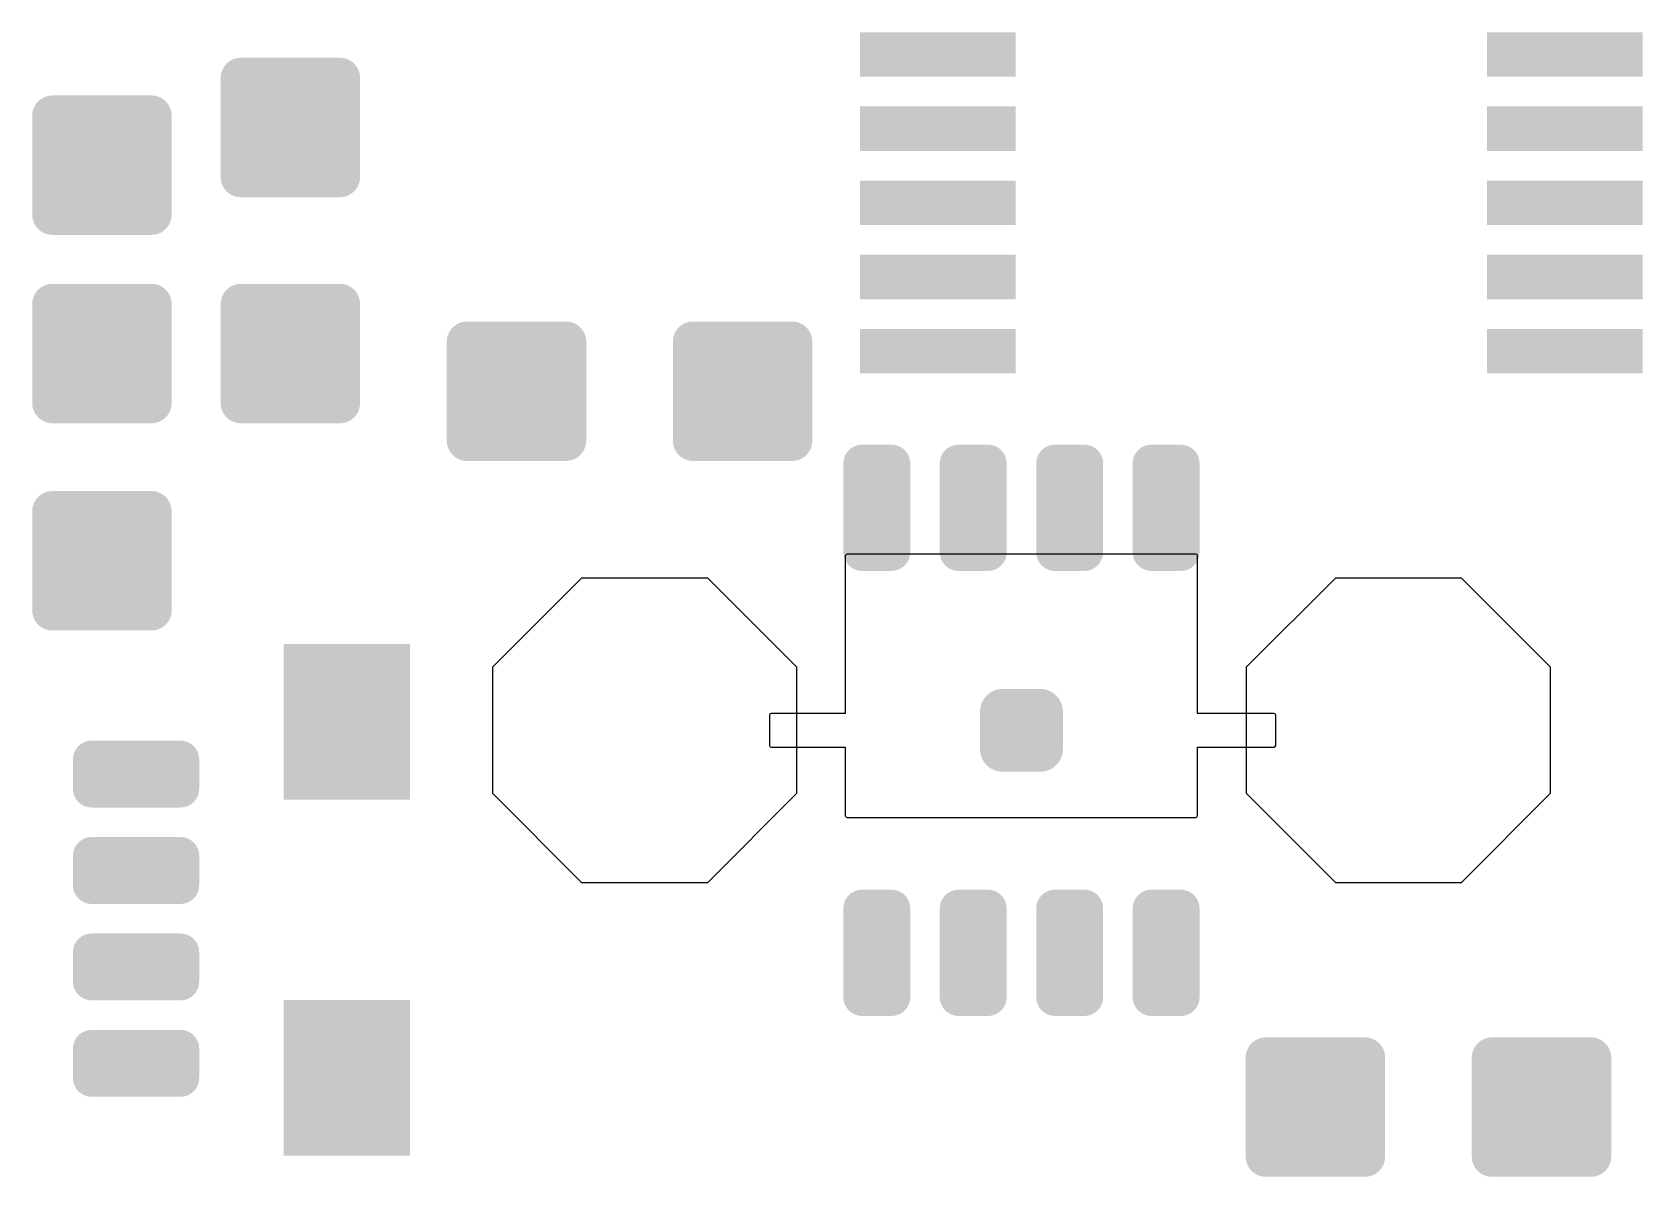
# Model space of a CAD drawing. Extents: x 1.7 to 90.8, y -4.9 to 4.9.
# Drawn here: x 15.79 to 26.64, y -3.01 to 4.71 of the extents above; entities that cross this region are included whole.
import ezdxf

# ---------------------------------------------------------------- set-up
doc = ezdxf.new("R2010")
doc.units = 0
doc.layers.add('16', color=132, linetype='CONTINUOUS')

# ---------------------------------------------------------------- blocks, each defined once
blk = doc.blocks.new('RECT')
blk.add_solid([(-0.5, -0.5), (0.5, -0.5), (-0.5, 0.5), (0.5, 0.5)])

msp = doc.modelspace()

# ---------------------------------------------------------------- linework, layer by layer
at = {"layer": '16'}
for p, q in [((21.2693, 1.1835), (21.266, 1.175)), ((21.266, 1.175), (21.266, 0.1142)), ((21.2695, 1.1836), (21.2693, 1.1835)), ((21.2739, 1.1856), (21.2695, 1.1838)), ((21.2695, 1.1838), (21.2695, 1.1836)), ((21.2782, 1.1876), (21.2739, 1.1856)), ((21.2784, 1.1875), (21.2782, 1.1876)), ((21.2786, 1.1876), (21.2784, 1.1875)), ((23.6286, 1.1876), (21.2786, 1.1876)), ((23.6371, 1.1843), (23.6286, 1.1876)), ((23.6372, 1.1841), (23.6371, 1.1843)), ((23.6374, 1.1841), (23.6372, 1.1841)), ((23.6392, 1.1797), (23.6374, 1.1841)), ((23.6412, 1.1754), (23.6392, 1.1797)), ((23.6411, 1.1752), (23.6412, 1.1754)), ((23.6412, 1.175), (23.6411, 1.1752)), ((23.6412, 0.1142), (23.6412, 1.175)), ((19.4893, 1.0254), (18.8886, 0.4247)), ((20.3387, 1.0254), (19.4893, 1.0254)), ((20.9394, 0.4247), (20.3387, 1.0254)), ((24.5693, 1.0254), (23.9686, 0.4247)), ((25.4187, 1.0254), (24.5693, 1.0254)), ((26.0194, 0.4247), (25.4187, 1.0254)), ((18.8886, 0.4247), (18.8886, -0.4247)), ((20.9394, -0.4247), (20.9394, 0.4247)), ((23.9686, 0.4247), (23.9686, -0.4247)), ((26.0194, -0.4247), (26.0194, 0.4247)), ((20.7587, 0.1101), (20.7554, 0.1016)), ((20.7589, 0.1102), (20.7587, 0.1101)), ((20.7633, 0.1122), (20.7589, 0.1104)), ((20.7589, 0.1104), (20.7589, 0.1102)), ((20.7676, 0.1142), (20.7633, 0.1122)), ((20.7678, 0.1141), (20.7676, 0.1142)), ((20.768, 0.1142), (20.7678, 0.1141)), ((21.266, 0.1142), (20.768, 0.1142)), ((24.1554, 0.1142), (23.6412, 0.1142)), ((24.1639, 0.1109), (24.1554, 0.1142)), ((24.164, 0.1107), (24.1639, 0.1109)), ((24.1642, 0.1107), (24.164, 0.1107)), ((24.166, 0.1063), (24.1642, 0.1107)), ((20.7554, 0.1016), (20.7554, -0.1016)), ((24.168, 0.102), (24.166, 0.1063)), ((24.1679, 0.1018), (24.168, 0.102)), ((24.168, 0.1016), (24.1679, 0.1018)), ((24.168, -0.1016), (24.168, 0.1016)), ((20.7554, -0.1016), (20.7555, -0.1018)), ((20.7555, -0.1018), (20.7554, -0.102)), ((20.7554, -0.102), (20.7574, -0.1063)), ((20.7574, -0.1063), (20.7592, -0.1107)), ((24.1647, -0.1101), (24.168, -0.1016)), ((20.7592, -0.1107), (20.7594, -0.1107)), ((20.7594, -0.1107), (20.7595, -0.1109)), ((20.7595, -0.1109), (20.768, -0.1142)), ((20.768, -0.1142), (21.266, -0.1142)), ((21.266, -0.1142), (21.266, -0.575)), ((23.6412, -0.575), (23.6412, -0.1142)), ((23.6412, -0.1142), (24.1554, -0.1142)), ((24.1554, -0.1142), (24.1556, -0.1141)), ((24.1556, -0.1141), (24.1558, -0.1142)), ((24.1558, -0.1142), (24.1601, -0.1122)), ((24.1601, -0.1122), (24.1645, -0.1104)), ((24.1645, -0.1102), (24.1647, -0.1101)), ((24.1645, -0.1104), (24.1645, -0.1102)), ((18.8886, -0.4247), (19.4893, -1.0254)), ((20.3387, -1.0254), (20.9394, -0.4247)), ((23.9686, -0.4247), (24.5693, -1.0254)), ((25.4187, -1.0254), (26.0194, -0.4247)), ((21.266, -0.575), (21.2661, -0.5752)), ((21.2661, -0.5752), (21.266, -0.5754)), ((21.266, -0.5754), (21.268, -0.5797)), ((21.268, -0.5797), (21.2698, -0.5841)), ((21.2698, -0.5841), (21.27, -0.5841)), ((21.27, -0.5841), (21.2701, -0.5843)), ((21.2701, -0.5843), (21.2786, -0.5876)), ((21.2786, -0.5876), (23.6286, -0.5876)), ((23.6286, -0.5876), (23.6288, -0.5875)), ((23.6288, -0.5875), (23.629, -0.5876)), ((23.629, -0.5876), (23.6333, -0.5856)), ((23.6333, -0.5856), (23.6377, -0.5838)), ((23.6377, -0.5836), (23.6379, -0.5835)), ((23.6377, -0.5838), (23.6377, -0.5836)), ((23.6379, -0.5835), (23.6412, -0.575)), ((19.4893, -1.0254), (20.3387, -1.0254)), ((24.5693, -1.0254), (25.4187, -1.0254))]:
    msp.add_line(p, q, dxfattribs=at)
for points, const_width in [([(17.1923, 3.7303), (17.1923, 4.3977)], 0.2725), ([(17.1923, 4.3977), (17.8597, 4.3977)], 0.2725), ([(17.8597, 4.3977), (17.8597, 3.7303)], 0.2725), ([(17.8597, 4.2481), (17.1923, 4.2481)], 0.2725), ([(16.5897, 4.1437), (15.9223, 4.1437)], 0.2725), ([(15.9223, 3.4763), (15.9223, 4.1437)], 0.2725), ([(16.5897, 4.1437), (16.5897, 3.4763)], 0.2725), ([(16.5897, 3.9941), (15.9223, 3.9941)], 0.2725), ([(17.1923, 3.9892), (17.8597, 3.9892)], 0.2725), ([(15.9223, 3.7352), (16.5897, 3.7352)], 0.2725), ([(17.8597, 3.7303), (17.1923, 3.7303)], 0.2725), ([(16.5897, 3.4763), (15.9223, 3.4763)], 0.2725), ([(16.5897, 2.8737), (15.9223, 2.8737)], 0.2725), ([(15.9223, 2.2063), (15.9223, 2.8737)], 0.2725), ([(16.5897, 2.8737), (16.5897, 2.2063)], 0.2725), ([(17.1923, 2.8737), (17.1923, 2.2063)], 0.2725), ([(17.1923, 2.8737), (17.8597, 2.8737)], 0.2725), ([(17.8597, 2.8737), (17.8597, 2.2063)], 0.2725), ([(16.5897, 2.7241), (15.9223, 2.7241)], 0.2725), ([(17.8597, 2.7241), (17.1923, 2.7241)], 0.2725), ([(19.3837, 2.6197), (18.7163, 2.6197)], 0.2725), ([(18.7163, 1.9523), (18.7163, 2.6197)], 0.2725), ([(19.3837, 2.6197), (19.3837, 1.9523)], 0.2725), ([(20.2403, 2.6197), (20.9077, 2.6197)], 0.2725), ([(20.2403, 1.9523), (20.2403, 2.6197)], 0.2725), ([(20.9077, 2.6197), (20.9077, 1.9523)], 0.2725), ([(19.3837, 2.4701), (18.7163, 2.4701)], 0.2725), ([(20.9077, 2.4701), (20.2403, 2.4701)], 0.2725), ([(15.9223, 2.4652), (16.5897, 2.4652)], 0.2725), ([(17.1923, 2.4652), (17.8597, 2.4652)], 0.2725), ([(16.5897, 2.2063), (15.9223, 2.2063)], 0.2725), ([(17.8597, 2.2063), (17.1923, 2.2063)], 0.2725), ([(18.7163, 2.2112), (19.3837, 2.2112)], 0.2725), ([(20.2403, 2.2112), (20.9077, 2.2112)], 0.2725), ([(19.3837, 1.9523), (18.7163, 1.9523)], 0.2725), ([(20.9077, 1.9523), (20.2403, 1.9523)], 0.2725), ([(21.3794, 1.2008), (21.3794, 1.7992)], 0.2524), ([(21.3794, 1.7992), (21.5778, 1.7992)], 0.2524), ([(21.5778, 1.2008), (21.5778, 1.7992)], 0.2524), ([(22.0294, 1.2008), (22.0294, 1.7992)], 0.2524), ([(22.0294, 1.7992), (22.2278, 1.7992)], 0.2524), ([(22.2278, 1.7992), (22.2278, 1.2008)], 0.2524), ([(22.6794, 1.2008), (22.6794, 1.7992)], 0.2524), ([(22.6794, 1.7992), (22.8778, 1.7992)], 0.2524), ([(22.8778, 1.7992), (22.8778, 1.2008)], 0.2524), ([(23.3294, 1.2008), (23.3294, 1.7992)], 0.2524), ([(23.3294, 1.7992), (23.5278, 1.7992)], 0.2524), ([(23.5278, 1.7992), (23.5278, 1.2008)], 0.2524), ([(21.3794, 1.6804), (21.5778, 1.6804)], 0.2524), ([(22.0294, 1.6804), (22.2278, 1.6804)], 0.2524), ([(22.6794, 1.6804), (22.8778, 1.6804)], 0.2524), ([(23.3294, 1.6804), (23.5278, 1.6804)], 0.2524), ([(15.9223, 0.8093), (15.9223, 1.4767)], 0.2725), ([(15.9223, 1.4767), (16.5897, 1.4767)], 0.2725), ([(16.5897, 1.4767), (16.5897, 0.8093)], 0.2725), ([(21.5778, 1.4406), (21.3794, 1.4406)], 0.2524), ([(22.2278, 1.4406), (22.0294, 1.4406)], 0.2524), ([(22.8778, 1.4406), (22.6794, 1.4406)], 0.2524), ([(23.5278, 1.4406), (23.3294, 1.4406)], 0.2524), ([(15.9223, 1.3271), (16.5897, 1.3271)], 0.2725), ([(21.5778, 1.2008), (21.3794, 1.2008)], 0.2524), ([(22.2278, 1.2008), (22.0294, 1.2008)], 0.2524), ([(22.8778, 1.2008), (22.6794, 1.2008)], 0.2524), ([(23.5278, 1.2008), (23.3294, 1.2008)], 0.2524), ([(16.5897, 1.0682), (15.9223, 1.0682)], 0.2725), ([(15.9223, 0.8093), (16.5897, 0.8093)], 0.2725), ([(22.3278, -0.1258), (22.3278, 0.1258)], 0.3073), ([(22.3278, 0.1258), (22.5794, 0.1258)], 0.3073), ([(22.5794, 0.1258), (22.5794, -0.1258)], 0.3073), ([(22.5794, -0.1258), (22.3278, -0.1258)], 0.3073), ([(16.7852, -0.1958), (16.1868, -0.1958)], 0.2524), ([(16.1868, -0.3942), (16.1868, -0.1958)], 0.2524), ([(16.7852, -0.1958), (16.7852, -0.3942)], 0.2524), ([(16.7852, -0.3942), (16.1868, -0.3942)], 0.2524), ([(16.1868, -0.8458), (16.7852, -0.8458)], 0.2524), ([(16.1868, -1.0442), (16.1868, -0.8458)], 0.2524), ([(16.7852, -0.8458), (16.7852, -1.0442)], 0.2524), ([(16.7852, -1.0442), (16.1868, -1.0442)], 0.2524), ([(21.3794, -1.7992), (21.3794, -1.2008)], 0.2524), ([(21.3794, -1.2008), (21.5778, -1.2008)], 0.2524), ([(21.5778, -1.2008), (21.5778, -1.7992)], 0.2524), ([(22.0294, -1.7992), (22.0294, -1.2008)], 0.2524), ([(22.0294, -1.2008), (22.2278, -1.2008)], 0.2524), ([(22.2278, -1.2008), (22.2278, -1.7992)], 0.2524), ([(22.6794, -1.7992), (22.6794, -1.2008)], 0.2524), ([(22.6794, -1.2008), (22.8778, -1.2008)], 0.2524), ([(22.8778, -1.2008), (22.8778, -1.7992)], 0.2524), ([(23.3294, -1.7992), (23.3294, -1.2008)], 0.2524), ([(23.3294, -1.2008), (23.5278, -1.2008)], 0.2524), ([(23.5278, -1.2008), (23.5278, -1.7992)], 0.2524), ([(21.3794, -1.3196), (21.5778, -1.3196)], 0.2524), ([(22.0294, -1.3196), (22.2278, -1.3196)], 0.2524), ([(22.6794, -1.3196), (22.8778, -1.3196)], 0.2524), ([(23.3294, -1.3196), (23.5278, -1.3196)], 0.2524), ([(16.1868, -1.4958), (16.7852, -1.4958)], 0.2524), ([(16.1868, -1.6942), (16.1868, -1.4958)], 0.2524), ([(16.7852, -1.4958), (16.7852, -1.6942)], 0.2524), ([(21.5778, -1.5594), (21.3794, -1.5594)], 0.2524), ([(22.2278, -1.5594), (22.0294, -1.5594)], 0.2524), ([(22.8778, -1.5594), (22.6794, -1.5594)], 0.2524), ([(23.5278, -1.5594), (23.3294, -1.5594)], 0.2524), ([(16.7852, -1.6942), (16.1868, -1.6942)], 0.2524), ([(21.5778, -1.7992), (21.3794, -1.7992)], 0.2524), ([(22.2278, -1.7992), (22.0294, -1.7992)], 0.2524), ([(22.8778, -1.7992), (22.6794, -1.7992)], 0.2524), ([(23.5278, -1.7992), (23.3294, -1.7992)], 0.2524), ([(16.1868, -2.1458), (16.7852, -2.1458)], 0.2524), ([(16.1868, -2.3442), (16.1868, -2.1458)], 0.2524), ([(16.7852, -2.1458), (16.7852, -2.3442)], 0.2524), ([(24.1011, -2.8737), (24.1011, -2.2063)], 0.2725), ([(24.1011, -2.2063), (24.7685, -2.2063)], 0.2725), ([(24.7685, -2.2063), (24.7685, -2.8737)], 0.2725), ([(25.6251, -2.8737), (25.6251, -2.2063)], 0.2725), ([(25.6251, -2.2063), (26.2925, -2.2063)], 0.2725), ([(26.2925, -2.2063), (26.2925, -2.8737)], 0.2725), ([(16.7852, -2.3442), (16.1868, -2.3442)], 0.2524), ([(24.1011, -2.3559), (24.7685, -2.3559)], 0.2725), ([(25.6251, -2.3559), (26.2925, -2.3559)], 0.2725), ([(24.7685, -2.6148), (24.1011, -2.6148)], 0.2725), ([(26.2925, -2.6148), (25.6251, -2.6148)], 0.2725), ([(24.1011, -2.8737), (24.7685, -2.8737)], 0.2725), ([(25.6251, -2.8737), (26.2925, -2.8737)], 0.2725)]:
    msp.add_lwpolyline(points, dxfattribs=dict(at, const_width=const_width))
for points, const_width in [([(17.2604, 4.3977, 1), (17.1242, 4.3977)], 0.1363), ([(17.1923, 4.4658, 1), (17.1923, 4.3296)], 0.1363), ([(17.9278, 4.3977, 1), (17.7916, 4.3977)], 0.1363), ([(17.8597, 4.3296, 1), (17.8597, 4.4658)], 0.1363), ([(17.1923, 4.3162, 1), (17.1923, 4.18)], 0.1363), ([(17.8597, 4.18, 1), (17.8597, 4.3162)], 0.1363), ([(15.9223, 4.2118, 1), (15.9223, 4.0756)], 0.1363), ([(15.9904, 4.1437, 1), (15.8542, 4.1437)], 0.1363), ([(16.6578, 4.1437, 1), (16.5216, 4.1437)], 0.1363), ([(16.5897, 4.0756, 1), (16.5897, 4.2118)], 0.1363), ([(15.9223, 4.0622, 1), (15.9223, 3.926)], 0.1363), ([(16.5897, 3.926, 1), (16.5897, 4.0622)], 0.1363), ([(17.1923, 4.0573, 1), (17.1923, 3.9211)], 0.1363), ([(17.8597, 3.9211, 1), (17.8597, 4.0573)], 0.1363), ([(15.9223, 3.8033, 1), (15.9223, 3.6671)], 0.1363), ([(16.5897, 3.6671, 1), (16.5897, 3.8033)], 0.1363), ([(17.1923, 3.7984, 1), (17.1923, 3.6622)], 0.1363), ([(17.8597, 3.6622, 1), (17.8597, 3.7984)], 0.1363), ([(17.1242, 3.7303, 1), (17.2604, 3.7303)], 0.1363), ([(17.7916, 3.7303, 1), (17.9278, 3.7303)], 0.1363), ([(15.9223, 3.5444, 1), (15.9223, 3.4082)], 0.1363), ([(16.5897, 3.4082, 1), (16.5897, 3.5444)], 0.1363), ([(15.8542, 3.4763, 1), (15.9904, 3.4763)], 0.1363), ([(16.5216, 3.4763, 1), (16.6578, 3.4763)], 0.1363), ([(15.9223, 2.9418, 1), (15.9223, 2.8056)], 0.1363), ([(15.9904, 2.8737, 1), (15.8542, 2.8737)], 0.1363), ([(16.6578, 2.8737, 1), (16.5216, 2.8737)], 0.1363), ([(16.5897, 2.8056, 1), (16.5897, 2.9418)], 0.1363), ([(17.2604, 2.8737, 1), (17.1242, 2.8737)], 0.1363), ([(17.1923, 2.9418, 1), (17.1923, 2.8056)], 0.1363), ([(17.9278, 2.8737, 1), (17.7916, 2.8737)], 0.1363), ([(17.8597, 2.8056, 1), (17.8597, 2.9418)], 0.1363), ([(15.9223, 2.7922, 1), (15.9223, 2.656)], 0.1363), ([(16.5897, 2.656, 1), (16.5897, 2.7922)], 0.1363), ([(17.1923, 2.7922, 1), (17.1923, 2.656)], 0.1363), ([(17.8597, 2.656, 1), (17.8597, 2.7922)], 0.1363), ([(18.7163, 2.6878, 1), (18.7163, 2.5516)], 0.1363), ([(18.7844, 2.6197, 1), (18.6482, 2.6197)], 0.1363), ([(19.4518, 2.6197, 1), (19.3156, 2.6197)], 0.1363), ([(19.3837, 2.5516, 1), (19.3837, 2.6878)], 0.1363), ([(20.3084, 2.6197, 1), (20.1722, 2.6197)], 0.1363), ([(20.2403, 2.6878, 1), (20.2403, 2.5516)], 0.1363), ([(20.9758, 2.6197, 1), (20.8396, 2.6197)], 0.1363), ([(20.9077, 2.5516, 1), (20.9077, 2.6878)], 0.1363), ([(18.7163, 2.5382, 1), (18.7163, 2.402)], 0.1363), ([(19.3837, 2.402, 1), (19.3837, 2.5382)], 0.1363), ([(20.2403, 2.5382, 1), (20.2403, 2.402)], 0.1363), ([(20.9077, 2.402, 1), (20.9077, 2.5382)], 0.1363), ([(15.9223, 2.5333, 1), (15.9223, 2.3971)], 0.1363), ([(16.5897, 2.3971, 1), (16.5897, 2.5333)], 0.1363), ([(17.1923, 2.5333, 1), (17.1923, 2.3971)], 0.1363), ([(17.8597, 2.3971, 1), (17.8597, 2.5333)], 0.1363), ([(15.9223, 2.2744, 1), (15.9223, 2.1382)], 0.1363), ([(16.5897, 2.1382, 1), (16.5897, 2.2744)], 0.1363), ([(17.1923, 2.2744, 1), (17.1923, 2.1382)], 0.1363), ([(17.8597, 2.1382, 1), (17.8597, 2.2744)], 0.1363), ([(18.7163, 2.2793, 1), (18.7163, 2.1431)], 0.1363), ([(19.3837, 2.1431, 1), (19.3837, 2.2793)], 0.1363), ([(20.2403, 2.2793, 1), (20.2403, 2.1431)], 0.1363), ([(20.9077, 2.1431, 1), (20.9077, 2.2793)], 0.1363), ([(15.8542, 2.2063, 1), (15.9904, 2.2063)], 0.1363), ([(16.5216, 2.2063, 1), (16.6578, 2.2063)], 0.1363), ([(17.1242, 2.2063, 1), (17.2604, 2.2063)], 0.1363), ([(17.7916, 2.2063, 1), (17.9278, 2.2063)], 0.1363), ([(18.7163, 2.0204, 1), (18.7163, 1.8842)], 0.1363), ([(19.3837, 1.8842, 1), (19.3837, 2.0204)], 0.1363), ([(20.2403, 2.0204, 1), (20.2403, 1.8842)], 0.1363), ([(20.9077, 1.8842, 1), (20.9077, 2.0204)], 0.1363), ([(18.6482, 1.9523, 1), (18.7844, 1.9523)], 0.1363), ([(19.3156, 1.9523, 1), (19.4518, 1.9523)], 0.1363), ([(20.1722, 1.9523, 1), (20.3084, 1.9523)], 0.1363), ([(20.8396, 1.9523, 1), (20.9758, 1.9523)], 0.1363), ([(21.4425, 1.7992, 1), (21.3163, 1.7992)], 0.1262), ([(21.3794, 1.8623, 1), (21.3794, 1.7361)], 0.1262), ([(21.6409, 1.7992, 1), (21.5147, 1.7992)], 0.1262), ([(21.5778, 1.7361, 1), (21.5778, 1.8623)], 0.1262), ([(22.0925, 1.7992, 1), (21.9663, 1.7992)], 0.1262), ([(22.0294, 1.8623, 1), (22.0294, 1.7361)], 0.1262), ([(22.2909, 1.7992, 1), (22.1647, 1.7992)], 0.1262), ([(22.2278, 1.7361, 1), (22.2278, 1.8623)], 0.1262), ([(22.7425, 1.7992, 1), (22.6163, 1.7992)], 0.1262), ([(22.6794, 1.8623, 1), (22.6794, 1.7361)], 0.1262), ([(22.9409, 1.7992, 1), (22.8147, 1.7992)], 0.1262), ([(22.8778, 1.7361, 1), (22.8778, 1.8623)], 0.1262), ([(23.3925, 1.7992, 1), (23.2663, 1.7992)], 0.1262), ([(23.3294, 1.8623, 1), (23.3294, 1.7361)], 0.1262), ([(23.5909, 1.7992, 1), (23.4647, 1.7992)], 0.1262), ([(23.5278, 1.7361, 1), (23.5278, 1.8623)], 0.1262), ([(21.3794, 1.7435, 1), (21.3794, 1.6173)], 0.1262), ([(21.5778, 1.6173, 1), (21.5778, 1.7435)], 0.1262), ([(22.0294, 1.7435, 1), (22.0294, 1.6173)], 0.1262), ([(22.2278, 1.6173, 1), (22.2278, 1.7435)], 0.1262), ([(22.6794, 1.7435, 1), (22.6794, 1.6173)], 0.1262), ([(22.8778, 1.6173, 1), (22.8778, 1.7435)], 0.1262), ([(23.3294, 1.7435, 1), (23.3294, 1.6173)], 0.1262), ([(23.5278, 1.6173, 1), (23.5278, 1.7435)], 0.1262), ([(15.9904, 1.4767, 1), (15.8542, 1.4767)], 0.1363), ([(15.9223, 1.5448, 1), (15.9223, 1.4086)], 0.1363), ([(16.6578, 1.4767, 1), (16.5216, 1.4767)], 0.1363), ([(16.5897, 1.4086, 1), (16.5897, 1.5448)], 0.1363), ([(21.3794, 1.5037, 1), (21.3794, 1.3775)], 0.1262), ([(21.5778, 1.3775, 1), (21.5778, 1.5037)], 0.1262), ([(22.0294, 1.5037, 1), (22.0294, 1.3775)], 0.1262), ([(22.2278, 1.3775, 1), (22.2278, 1.5037)], 0.1262), ([(22.6794, 1.5037, 1), (22.6794, 1.3775)], 0.1262), ([(22.8778, 1.3775, 1), (22.8778, 1.5037)], 0.1262), ([(23.3294, 1.5037, 1), (23.3294, 1.3775)], 0.1262), ([(23.5278, 1.3775, 1), (23.5278, 1.5037)], 0.1262), ([(15.9223, 1.3952, 1), (15.9223, 1.259)], 0.1363), ([(16.5897, 1.259, 1), (16.5897, 1.3952)], 0.1363), ([(21.3794, 1.2639, 1), (21.3794, 1.1377)], 0.1262), ([(21.5778, 1.1377, 1), (21.5778, 1.2639)], 0.1262), ([(22.0294, 1.2639, 1), (22.0294, 1.1377)], 0.1262), ([(22.2278, 1.1377, 1), (22.2278, 1.2639)], 0.1262), ([(22.6794, 1.2639, 1), (22.6794, 1.1377)], 0.1262), ([(22.8778, 1.1377, 1), (22.8778, 1.2639)], 0.1262), ([(23.3294, 1.2639, 1), (23.3294, 1.1377)], 0.1262), ([(23.5278, 1.1377, 1), (23.5278, 1.2639)], 0.1262), ([(15.9223, 1.1363, 1), (15.9223, 1.0001)], 0.1363), ([(16.5897, 1.0001, 1), (16.5897, 1.1363)], 0.1363), ([(21.3163, 1.2008, 1), (21.4425, 1.2008)], 0.1262), ([(21.5147, 1.2008, 1), (21.6409, 1.2008)], 0.1262), ([(21.9663, 1.2008, 1), (22.0925, 1.2008)], 0.1262), ([(22.1647, 1.2008, 1), (22.2909, 1.2008)], 0.1262), ([(22.6163, 1.2008, 1), (22.7425, 1.2008)], 0.1262), ([(22.8147, 1.2008, 1), (22.9409, 1.2008)], 0.1262), ([(23.2663, 1.2008, 1), (23.3925, 1.2008)], 0.1262), ([(23.4647, 1.2008, 1), (23.5909, 1.2008)], 0.1262), ([(15.9223, 0.8774, 1), (15.9223, 0.7412)], 0.1363), ([(15.8542, 0.8093, 1), (15.9904, 0.8093)], 0.1363), ([(16.5216, 0.8093, 1), (16.6578, 0.8093)], 0.1363), ([(16.5897, 0.7412, 1), (16.5897, 0.8774)], 0.1363), ([(22.4046, 0.1258, 1), (22.251, 0.1258)], 0.1537), ([(22.3278, 0.2026, 1), (22.3278, 0.049)], 0.1537), ([(22.6562, 0.1258, 1), (22.5026, 0.1258)], 0.1537), ([(22.5794, 0.049, 1), (22.5794, 0.2026)], 0.1537), ([(22.3278, -0.049, 1), (22.3278, -0.2026)], 0.1537), ([(22.5794, -0.2026, 1), (22.5794, -0.049)], 0.1537), ([(16.1868, -0.1327, 1), (16.1868, -0.2589)], 0.1262), ([(16.2499, -0.1958, 1), (16.1237, -0.1958)], 0.1262), ([(16.8483, -0.1958, 1), (16.7221, -0.1958)], 0.1262), ([(16.7852, -0.2589, 1), (16.7852, -0.1327)], 0.1262), ([(22.251, -0.1258, 1), (22.4046, -0.1258)], 0.1537), ([(22.5026, -0.1258, 1), (22.6562, -0.1258)], 0.1537), ([(16.1868, -0.3311, 1), (16.1868, -0.4573)], 0.1262), ([(16.7852, -0.4573, 1), (16.7852, -0.3311)], 0.1262), ([(16.1237, -0.3942, 1), (16.2499, -0.3942)], 0.1262), ([(16.7221, -0.3942, 1), (16.8483, -0.3942)], 0.1262), ([(16.1868, -0.7827, 1), (16.1868, -0.9089)], 0.1262), ([(16.2499, -0.8458, 1), (16.1237, -0.8458)], 0.1262), ([(16.8483, -0.8458, 1), (16.7221, -0.8458)], 0.1262), ([(16.7852, -0.9089, 1), (16.7852, -0.7827)], 0.1262), ([(16.1868, -0.9811, 1), (16.1868, -1.1073)], 0.1262), ([(16.7852, -1.1073, 1), (16.7852, -0.9811)], 0.1262), ([(16.1237, -1.0442, 1), (16.2499, -1.0442)], 0.1262), ([(16.7221, -1.0442, 1), (16.8483, -1.0442)], 0.1262), ([(21.4425, -1.2008, 1), (21.3163, -1.2008)], 0.1262), ([(21.3794, -1.1377, 1), (21.3794, -1.2639)], 0.1262), ([(21.6409, -1.2008, 1), (21.5147, -1.2008)], 0.1262), ([(21.5778, -1.2639, 1), (21.5778, -1.1377)], 0.1262), ([(22.0925, -1.2008, 1), (21.9663, -1.2008)], 0.1262), ([(22.0294, -1.1377, 1), (22.0294, -1.2639)], 0.1262), ([(22.2909, -1.2008, 1), (22.1647, -1.2008)], 0.1262), ([(22.2278, -1.2639, 1), (22.2278, -1.1377)], 0.1262), ([(22.7425, -1.2008, 1), (22.6163, -1.2008)], 0.1262), ([(22.6794, -1.1377, 1), (22.6794, -1.2639)], 0.1262), ([(22.9409, -1.2008, 1), (22.8147, -1.2008)], 0.1262), ([(22.8778, -1.2639, 1), (22.8778, -1.1377)], 0.1262), ([(23.3925, -1.2008, 1), (23.2663, -1.2008)], 0.1262), ([(23.3294, -1.1377, 1), (23.3294, -1.2639)], 0.1262), ([(23.5909, -1.2008, 1), (23.4647, -1.2008)], 0.1262), ([(23.5278, -1.2639, 1), (23.5278, -1.1377)], 0.1262), ([(21.3794, -1.2565, 1), (21.3794, -1.3827)], 0.1262), ([(21.5778, -1.3827, 1), (21.5778, -1.2565)], 0.1262), ([(22.0294, -1.2565, 1), (22.0294, -1.3827)], 0.1262), ([(22.2278, -1.3827, 1), (22.2278, -1.2565)], 0.1262), ([(22.6794, -1.2565, 1), (22.6794, -1.3827)], 0.1262), ([(22.8778, -1.3827, 1), (22.8778, -1.2565)], 0.1262), ([(23.3294, -1.2565, 1), (23.3294, -1.3827)], 0.1262), ([(23.5278, -1.3827, 1), (23.5278, -1.2565)], 0.1262), ([(16.1868, -1.4327, 1), (16.1868, -1.5589)], 0.1262), ([(16.2499, -1.4958, 1), (16.1237, -1.4958)], 0.1262), ([(16.8483, -1.4958, 1), (16.7221, -1.4958)], 0.1262), ([(16.7852, -1.5589, 1), (16.7852, -1.4327)], 0.1262), ([(21.3794, -1.4963, 1), (21.3794, -1.6225)], 0.1262), ([(21.5778, -1.6225, 1), (21.5778, -1.4963)], 0.1262), ([(22.0294, -1.4963, 1), (22.0294, -1.6225)], 0.1262), ([(22.2278, -1.6225, 1), (22.2278, -1.4963)], 0.1262), ([(22.6794, -1.4963, 1), (22.6794, -1.6225)], 0.1262), ([(22.8778, -1.6225, 1), (22.8778, -1.4963)], 0.1262), ([(23.3294, -1.4963, 1), (23.3294, -1.6225)], 0.1262), ([(23.5278, -1.6225, 1), (23.5278, -1.4963)], 0.1262), ([(16.1868, -1.6311, 1), (16.1868, -1.7573)], 0.1262), ([(16.7852, -1.7573, 1), (16.7852, -1.6311)], 0.1262), ([(16.1237, -1.6942, 1), (16.2499, -1.6942)], 0.1262), ([(16.7221, -1.6942, 1), (16.8483, -1.6942)], 0.1262), ([(21.3794, -1.7361, 1), (21.3794, -1.8623)], 0.1262), ([(21.3163, -1.7992, 1), (21.4425, -1.7992)], 0.1262), ([(21.5147, -1.7992, 1), (21.6409, -1.7992)], 0.1262), ([(21.5778, -1.8623, 1), (21.5778, -1.7361)], 0.1262), ([(22.0294, -1.7361, 1), (22.0294, -1.8623)], 0.1262), ([(21.9663, -1.7992, 1), (22.0925, -1.7992)], 0.1262), ([(22.1647, -1.7992, 1), (22.2909, -1.7992)], 0.1262), ([(22.2278, -1.8623, 1), (22.2278, -1.7361)], 0.1262), ([(22.6794, -1.7361, 1), (22.6794, -1.8623)], 0.1262), ([(22.6163, -1.7992, 1), (22.7425, -1.7992)], 0.1262), ([(22.8147, -1.7992, 1), (22.9409, -1.7992)], 0.1262), ([(22.8778, -1.8623, 1), (22.8778, -1.7361)], 0.1262), ([(23.3294, -1.7361, 1), (23.3294, -1.8623)], 0.1262), ([(23.2663, -1.7992, 1), (23.3925, -1.7992)], 0.1262), ([(23.4647, -1.7992, 1), (23.5909, -1.7992)], 0.1262), ([(23.5278, -1.8623, 1), (23.5278, -1.7361)], 0.1262), ([(16.1868, -2.0827, 1), (16.1868, -2.2089)], 0.1262), ([(16.2499, -2.1458, 1), (16.1237, -2.1458)], 0.1262), ([(16.8483, -2.1458, 1), (16.7221, -2.1458)], 0.1262), ([(16.7852, -2.2089, 1), (16.7852, -2.0827)], 0.1262), ([(24.1011, -2.1382, 1), (24.1011, -2.2744)], 0.1363), ([(24.1692, -2.2063, 1), (24.033, -2.2063)], 0.1363), ([(24.8366, -2.2063, 1), (24.7004, -2.2063)], 0.1363), ([(24.7685, -2.2744, 1), (24.7685, -2.1382)], 0.1363), ([(25.6932, -2.2063, 1), (25.557, -2.2063)], 0.1363), ([(25.6251, -2.1382, 1), (25.6251, -2.2744)], 0.1363), ([(26.3606, -2.2063, 1), (26.2244, -2.2063)], 0.1363), ([(26.2925, -2.2744, 1), (26.2925, -2.1382)], 0.1363), ([(16.1868, -2.2811, 1), (16.1868, -2.4073)], 0.1262), ([(16.7852, -2.4073, 1), (16.7852, -2.2811)], 0.1262), ([(24.1011, -2.2878, 1), (24.1011, -2.424)], 0.1363), ([(24.7685, -2.424, 1), (24.7685, -2.2878)], 0.1363), ([(25.6251, -2.2878, 1), (25.6251, -2.424)], 0.1363), ([(26.2925, -2.424, 1), (26.2925, -2.2878)], 0.1363), ([(16.1237, -2.3442, 1), (16.2499, -2.3442)], 0.1262), ([(16.7221, -2.3442, 1), (16.8483, -2.3442)], 0.1262), ([(24.1011, -2.5467, 1), (24.1011, -2.6829)], 0.1363), ([(24.7685, -2.6829, 1), (24.7685, -2.5467)], 0.1363), ([(25.6251, -2.5467, 1), (25.6251, -2.6829)], 0.1363), ([(26.2925, -2.6829, 1), (26.2925, -2.5467)], 0.1363), ([(24.1011, -2.8056, 1), (24.1011, -2.9418)], 0.1363), ([(24.033, -2.8737, 1), (24.1692, -2.8737)], 0.1363), ([(24.7004, -2.8737, 1), (24.8366, -2.8737)], 0.1363), ([(24.7685, -2.9418, 1), (24.7685, -2.8056)], 0.1363), ([(25.6251, -2.8056, 1), (25.6251, -2.9418)], 0.1363), ([(25.557, -2.8737, 1), (25.6932, -2.8737)], 0.1363), ([(26.2244, -2.8737, 1), (26.3606, -2.8737)], 0.1363), ([(26.2925, -2.9418, 1), (26.2925, -2.8056)], 0.1363)]:
    msp.add_lwpolyline(points, format="xyb", dxfattribs=dict(at, const_width=const_width))

# ---------------------------------------------------------------- block references
for p, xscale, yscale in [((21.8899, 4.556), 1.0508, 0.3008), ((26.1161, 4.556), 1.0508, 0.3008), ((21.8899, 4.056), 1.0508, 0.3008), ((26.1161, 4.056), 1.0508, 0.3008), ((21.8899, 3.556), 1.0508, 0.3008), ((26.1161, 3.556), 1.0508, 0.3008), ((21.8899, 3.056), 1.0508, 0.3008), ((26.1161, 3.056), 1.0508, 0.3008), ((21.8899, 2.556), 1.0508, 0.3008), ((26.1161, 2.556), 1.0508, 0.3008), ((17.907, 0.057), 0.8508, 1.0508), ((17.907, -2.343), 0.8508, 1.0508)]:
    msp.add_blockref('RECT', p, dxfattribs=dict(at, xscale=xscale, yscale=yscale))

doc.saveas('drawing.dxf')
